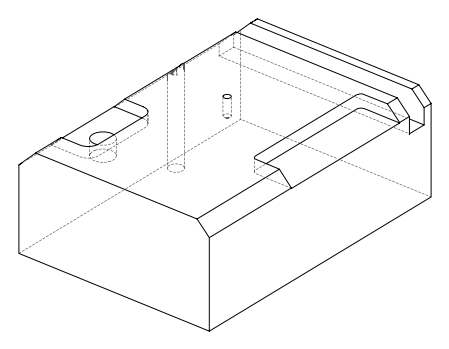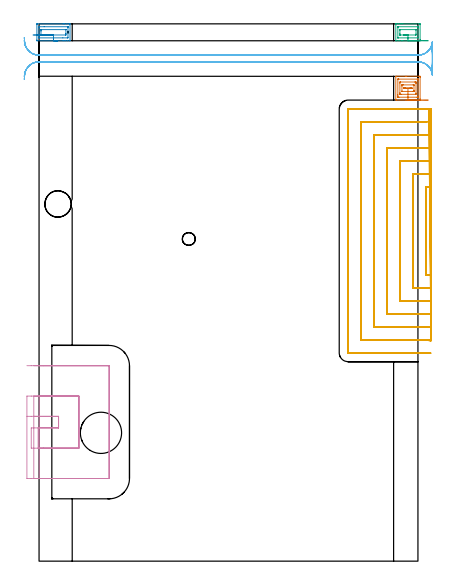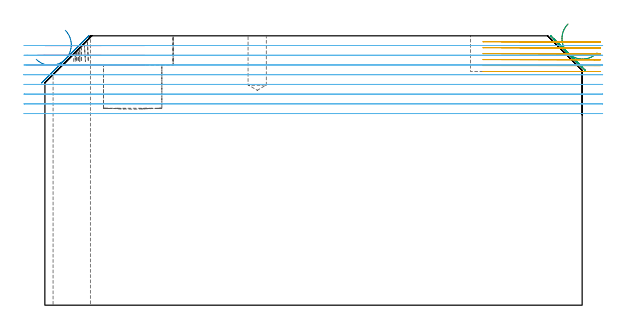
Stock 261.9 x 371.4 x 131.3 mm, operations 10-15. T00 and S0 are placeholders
(PLAN: 15 operations, 9 tool changes, 75.3 min)
(1 SPOT_DRILL | STEP1HOLE | NXT0321_9005460120000 | 0.05 min | 262 mm3)
(2 SPOT_DRILL_1 | STEP1POCKET | NXT0321_9005460120000 | 0.03 min | 1 mm3)
(3 DRILL_BLIND_HOLE_INTO_CENTER | STEP1HOLE | UGT0301_229 | 0.08 min | 1534 mm3)
(4 GUN_DRILL_THROUGH_HOLE | STEP1HOLE | UGT0307_008 | 0.65 min | 10890 mm3)
(5 DRILL_TO_ENLARGE_THROUGH_HOLE | STEP1HOLE | UGT0301_251 | 0.56 min | 21424 mm3)
(6 DRILL_BLIND_HOLE_INTO_CENTER_1 | STEP1POCKET | UGT0301_205 | 0.12 min | 1534 mm3)
(7 INDEXABLE_INSERT_DRILL_BLIND_HOLE_FROM_SOLID | STEP1POCKET_1 | NXT0302_028 | 0.1 min | 22609 mm3)
(8 AREA_MILL | FG_CHAMFER_SURFACE | UGT0205_001 | 6.96 min | 20503 mm3)
(9 AREA_MILL_1 | FG_CHAMFER_SURFACE_1 | UGT0205_001 | 19.77 min | 85879 mm3)
(10 AREA_MILL_2 | FG_CHAMFER_SURFACE_2 | UGT0205_001 | 1.13 min | 4449 mm3)
(11 AREA_MILL_3 | FG_CHAMFER_SURFACE_3 | UGT0205_001 | 1.01 min | 5197 mm3)
(12 AREA_MILL_4 | FG_CHAMFER_SURFACE_4 | UGT0205_001 | 0.8 min | 2714 mm3)
(13 MILL_SLOT | SLOT_PARTIAL_RECTANGULAR | UGT0201_006 | Follow Part, ap 7, ae 75% | 2.34 min | 62139 mm3)
(14 MILL_SLOT_1 | SLOT_PARTIAL_RECTANGULAR_1 | NXT0201_011 | Follow Part, ap 3, ae 75% | 31.88 min | 168829 mm3)
(15 MILL_RECTANGULAR_SLOT | SLOT_RECTANGULAR | UGT0201_094 | Follow Part, ap 5, ae 75% | 9.79 min | 236821 mm3)
(TOOL NXT0321_9005460120000 | NC Spot Drill, 142deg, 12mm, Carbide, Uncoated | D12 PA142 FL30 Z2)
(TOOL UGT0301_229 | Twist Drill 11.9 mm | D11.9 PA118 FL100 Z2)
(TOOL UGT0307_008 | Gun Drill 11 mm | D11 PA130 FL24 Z1)
(TOOL UGT0301_251 | Twist Drill 18.2 mm | D18.2 PA118 FL135 Z2)
(TOOL UGT0301_205 | Twist Drill 8.9 mm | D8.9 PA118 FL78 Z2)
(TOOL NXT0302_028 | Index. Insert Drill 28.5mm [880-D2850L32-03] | D28.5 PA176 FL86 Z2)
(TOOL UGT0205_001 | Chamfer Mill 20 x 3 x 45 deg. | D20 FL50 Z2)
(TOOL UGT0201_006 | End Mill 28 mm | D28 FL25 Z2)
(TOOL NXT0201_011 | ENDMILL 12mm [2P460-1200-NA 1630] | D12 FL38 Z6)
(TOOL UGT0201_094 | End mill 20 mm | D20 FL38 Z4)
(OP 10 AREA_MILL_2)
G17 G21 G94 G90
T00 M6
G54
G17 G0 G90 X269.142 Y318.7 S1061 M3
G43 Z141.3 H0
Z122.895
G94 G1 X268.499 Z122.305 F250.
X267.807 Z121.774
X267.071 Z121.305
X266.297 Z120.903
X265.491 Z120.569
X264.659 Z120.306
X263.808 Z120.118
X262.943 Z120.004
X262.071 Z119.966
X261.2 Z120.004
X260.335 Z120.118
X259.483 Z120.306
X258.651 Z120.569
X257.845 Z120.903
X257.071 Z121.305
X256.335 Z121.774
X255.643 Z122.305
X255. Z122.895
X254.118 Z123.776
X253.373 Z124.527
X246.989 Z130.91
X246.606 Y318.71 Z131.292
X246.6 Y319.07 Z131.3
Y334.83
X246.606 Y335.19 Z131.292
X246.989 Y335.2 Z130.91
X253.373 Z124.527
X254.118 Z123.776
X262.567 Z115.328
X262.939 Y335.198 Z114.955
X263.39 Y335.194 Z114.504
X263.397 Y334.83 Z114.503
X263.4 Y334.373 Z114.5
Y319.488
X263.398 Y319.07 Z114.502
X263.39 Y318.706 Z114.504
X263.31 Y318.701 Z114.584
X255. Y318.7 Z122.895
X255.002 Y319.067 Z122.898
Y319.069
X255. Y320.7 Z122.9
X248.825 Z129.075
X248.061 Y320.704 Z129.839
X248.04 Y320.71 Z129.86
X248.021 Y320.743 Z129.879
X248.017 Y320.821 Z129.883
X248.015 Y320.893 Z129.885
X248.014 Y321.696 Z129.886
Y322.501
Y333.008
X248.015 Y333.079 Z129.885
X248.019 Y333.178 Z129.881
X248.02 Y333.184 Z129.88
X248.047 Y333.19 Z129.853
X248.176 Y333.195 Z129.724
X248.338 Y333.199 Z129.562
X248.582 Y333.2 Z129.318
X248.703 Z129.197
X261.418 Z116.482
X261.662 Y333.199 Z116.238
X261.824 Y333.195 Z116.076
X261.953 Y333.19 Z115.947
X261.98 Y333.184 Z115.92
X261.981 Y333.178 Z115.919
X261.983 Y333.079 Z115.917
X261.986 Y332.274 Z115.914
Y320.892
X261.985 Y320.821 Z115.915
X261.981 Y320.722 Z115.919
X261.98 Y320.716 Z115.92
X261.953 Y320.71 Z115.947
X261.823 Y320.705 Z116.077
X261.661 Y320.701 Z116.239
X261.418 Y320.7 Z116.482
X261.296 Z116.604
X255. Z122.9
Y322.7
X250.46 Z127.44
X249.707 Y322.703 Z128.193
X249.573 Y322.705 Z128.327
X249.435 Y322.72 Z128.465
X249.433 Y322.753 Z128.467
X249.431 Y322.847 Z128.469
X249.429 Y323.448 Z128.471
X249.428 Y323.724 Z128.472
X249.429 Y330.452 Z128.471
X249.43 Y330.728 Z128.47
X249.433 Y331.006 Z128.467
X249.435 Y331.181 Z128.465
X249.519 Y331.19 Z128.381
X249.707 Y331.196 Z128.193
X249.837 Y331.199 Z128.063
X259.54 Y331.2 Z118.36
X260.293 Y331.197 Z117.607
X260.427 Y331.195 Z117.473
X260.565 Y331.18 Z117.335
X260.567 Y331.147 Z117.333
X260.569 Y331.053 Z117.331
X260.571 Y330.452 Z117.329
Y330.176
Y323.448
X260.57 Y323.172 Z117.33
X260.567 Y322.894 Z117.333
X260.565 Y322.719 Z117.335
X260.481 Y322.71 Z117.419
X260.293 Y322.704 Z117.607
X260.163 Y322.701 Z117.737
X255. Y322.7 Z122.9
Y324.7
X251.09 Y324.702 Z126.81
X250.874 Y324.708 Z127.026
X250.853 Y324.71 Z127.047
X250.85 Y324.733 Z127.05
X250.846 Y324.803 Z127.054
X250.844 Y324.946 Z127.056
X250.843 Y328.45 Z127.057
X250.844 Y328.701 Z127.056
X250.847 Y329.013 Z127.053
X250.85 Y329.167 Z127.05
X250.858 Y329.19 Z127.042
X250.897 Y329.194 Z127.003
X250.971 Y329.198 Z126.929
X251.471 Y329.2 Z126.429
X251.851 Z126.049
X258.528 Z119.372
X258.91 Y329.198 Z118.99
X259.126 Y329.192 Z118.774
X259.147 Y329.19 Z118.753
X259.15 Y329.167 Z118.75
X259.154 Y329.097 Z118.746
X259.156 Y328.954 Z118.744
X259.157 Y325.45 Z118.743
X259.156 Y325.199 Z118.744
X259.153 Y324.887 Z118.747
X259.15 Y324.733 Z118.75
X259.142 Y324.71 Z118.758
X259.102 Y324.706 Z118.798
X259.029 Y324.702 Z118.871
X258.528 Y324.7 Z119.372
X258.149 Z119.751
X255. Z122.9
Y326.7
X252.604 Y326.702 Z125.296
X252.354 Y326.707 Z125.546
X252.276 Y326.71 Z125.624
X252.264 Y326.855 Z125.636
X252.26 Y326.95 Z125.64
X252.259 Y327.044 Z125.641
X252.263 Y327.141 Z125.637
X252.266 Y327.19 Z125.634
X252.291 Y327.193 Z125.609
X252.354 Y327.196 Z125.546
X252.984 Y327.2 Z124.916
X253.236 Z124.664
X256.512 Z121.388
X256.764 Z121.136
X257.396 Y327.198 Z120.504
X257.646 Y327.193 Z120.254
X257.724 Y327.19 Z120.176
X257.736 Y327.045 Z120.164
X257.74 Y326.95 Z120.16
X257.741 Y326.856 Z120.159
X257.737 Y326.759 Z120.163
X257.734 Y326.71 Z120.166
X257.709 Y326.707 Z120.191
X257.646 Y326.704 Z120.254
X257.016 Y326.7 Z120.884
X256.764 Z121.136
X255. Z122.9
X254.411 Z123.543
X253.88 Z124.235
X253.411 Z124.971
X253.008 Z125.745
X252.674 Z126.551
X252.412 Z127.383
X252.223 Z128.235
X252.109 Z129.1
X252.071 Z129.971
X252.109 Z130.843
X252.223 Z131.708
X252.412 Z132.559
X252.674 Z133.391
X253.008 Z134.197
X253.411 Z134.971
X253.88 Z135.707
X254.411 Z136.399
X255. Z137.042
G0 Z141.3
M5
M2
(OP 11 AREA_MILL_3)
G17 G21 G94 G90
T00 M6
G54
G17 G0 G90 X9.95 Y359.7 S1061 M3
G43 Z141.3 H0
Z133.988
G94 G1 X10.539 Z133.345 F250.
X11.07 Z132.653
X11.539 Z131.917
X11.942 Z131.143
X12.276 Z130.337
X12.538 Z129.505
X12.727 Z128.654
X12.841 Z127.789
X12.879 Z126.917
X12.841 Z126.046
X12.727 Z125.181
X12.538 Z124.329
X12.276 Z123.497
X11.942 Z122.691
X11.539 Z121.917
X11.07 Z121.181
X10.539 Z120.489
X9.95 Z119.846
X-1.059 Z108.837
X-1.419 Y359.704 Z108.477
X-1.491 Y359.71 Z108.405
X-1.498 Y359.784 Z108.398
X-1.5 Y360.228 Z108.4
Y370.872
X-1.494 Y371.321 Z108.403
X-1.491 Y371.39 Z108.405
X-1.415 Y371.4 Z108.481
X16.555 Z126.449
X17.268 Z127.166
X17.436 Z127.334
X19.197 Z129.094
X20.959 Z130.857
X21.234 Y371.399 Z131.132
X21.394 Y371.39 Z131.292
X21.4 Y371.315 Z131.3
Y359.785
X21.395 Y359.71 Z131.292
X21.231 Y359.7 Z131.129
X19.534 Z129.433
X18.317 Z128.214
X17.268 Z127.166
X16.555 Z126.449
X9.95 Z119.846
X9.949 Y360.673 Z119.849
X9.95 Y361.7 Z119.85
X0.121 Y361.701 Z110.021
X-0.012 Y361.705 Z109.888
X-0.064 Y361.709 Z109.836
X-0.079 Y361.713 Z109.821
X-0.081 Y361.734 Z109.819
X-0.084 Y361.792 Z109.816
X-0.086 Y361.909 Z109.814
Y362.002
X-0.085 Y369.004 Z109.815
X-0.079 Y369.386 Z109.821
X0.102 Y369.391 Z110.002
X0.404 Y369.398 Z110.304
X3.522 Y369.4 Z113.422
X19.779 Y369.399 Z129.679
X19.912 Y369.395 Z129.812
X19.964 Y369.39 Z129.864
X19.979 Y369.387 Z129.879
X19.981 Y369.366 Z129.881
X19.984 Y369.308 Z129.884
X19.985 Y369.191 Z129.885
X19.986 Y369.098 Z129.886
X19.985 Y362.096 Z129.885
X19.979 Y361.714 Z129.879
X19.797 Y361.709 Z129.697
X19.496 Y361.702 Z129.396
X16.45 Y361.7 Z126.35
X9.95 Z119.85
Y363.7
X1.583 Z111.483
X1.508 Y363.702 Z111.408
X1.357 Y363.709 Z111.257
X1.334 Y363.714 Z111.234
X1.332 Y363.718 Z111.232
X1.329 Y363.74 Z111.229
Y366.437
Y366.693
X1.334 Y367.324 Z111.234
X1.335 Y367.379 Z111.235
X1.433 Y367.391 Z111.333
X1.509 Y367.399 Z111.409
X18.317 Y367.4 Z128.217
X18.392 Y367.398 Z128.292
X18.543 Y367.391 Z128.443
X18.566 Y367.386 Z128.466
X18.568 Y367.382 Z128.468
X18.571 Y367.36 Z128.471
Y364.663
Y364.407
X18.566 Y363.776 Z128.466
X18.565 Y363.721 Z128.465
X18.467 Y363.709 Z128.367
X18.391 Y363.701 Z128.291
X9.95 Y363.7 Z119.85
X9.307 Z119.261
X8.615 Z118.73
X7.879 Z118.261
X7.105 Z117.858
X6.299 Z117.524
X5.467 Z117.262
X4.615 Z117.073
X3.75 Z116.959
X2.879 Z116.921
X2.007 Z116.959
X1.142 Z117.073
X0.291 Z117.262
X-0.541 Z117.524
X-1.347 Z117.858
X-2.121 Z118.261
X-2.857 Z118.73
X-3.549 Z119.261
X-4.192 Z119.85
G0 Z141.3
M5
M2
(OP 12 AREA_MILL_4)
G17 G21 G94 G90
T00 M6
G54
G17 G0 G90 X269.142 Y359.7 S1061 M3
G43 Z141.3 H0
Z122.896
G94 G1 X268.499 Z122.307 F250.
X267.807 Z121.776
X267.071 Z121.307
X266.297 Z120.904
X265.491 Z120.57
X264.659 Z120.308
X263.808 Z120.119
X262.943 Z120.005
X262.071 Z119.967
X261.2 Z120.005
X260.335 Z120.119
X259.483 Z120.308
X258.651 Z120.57
X257.845 Z120.904
X257.071 Z121.307
X256.335 Z121.776
X255.643 Z122.307
X255. Z122.896
X251.472 Z126.422
X250.758 Z127.14
X250.589 Z127.308
X248.825 Z129.072
X247.061 Z130.837
X246.774 Y359.701 Z131.124
X246.605 Y359.71 Z131.292
X246.6 Y359.785 Z131.3
X246.606 Y371.328 Z131.294
X246.629 Y371.39 Z131.269
X246.763 Y371.4 Z131.135
X246.776 Z131.122
X248.487 Z129.411
X249.707 Z128.19
X250.758 Z127.14
X251.472 Z126.422
X262.939 Z114.957
X263.3 Y371.396 Z114.597
X263.391 Y371.39 Z114.505
X263.398 Y371.297 Z114.499
X263.4 Y370.872 Z114.5
Y360.652
X263.398 Y360.228 Z114.502
X263.393 Y359.772 Z114.503
X263.391 Y359.708 Z114.505
X262.939 Y359.7 Z114.957
X255. Z122.896
X255.001 Y360.227 Z122.899
X255. Y361.7 Z122.9
X248.243 Z129.657
X248.099 Y361.702 Z129.801
X248.046 Y361.706 Z129.854
X248.028 Y361.709 Z129.872
X248.022 Y361.728 Z129.878
X248.019 Y361.794 Z129.881
X248.016 Y361.929 Z129.884
X248.015 Y362.002 Z129.885
X248.019 Y369.021 Z129.881
X248.02 Y369.098 Z129.88
X248.026 Y369.3 Z129.874
X248.03 Y369.39 Z129.87
X248.224 Y369.395 Z129.676
X248.525 Y369.399 Z129.375
X261.757 Y369.4 Z116.143
X261.902 Y369.398 Z115.998
X261.954 Y369.394 Z115.946
X261.973 Y369.391 Z115.927
X261.979 Y369.372 Z115.921
X261.982 Y369.306 Z115.918
X261.985 Y369.17 Z115.915
X261.986 Y369.098 Z115.914
X261.985 Y362.074 Z115.915
X261.984 Y362.002 Z115.916
X261.979 Y361.799 Z115.921
X261.97 Y361.71 Z115.93
X261.776 Y361.705 Z116.124
X261.475 Y361.701 Z116.425
X255. Y361.7 Z122.9
Y363.7
X249.707 Z128.193
X249.632 Y363.701 Z128.268
X249.48 Y363.707 Z128.42
X249.44 Y363.71 Z128.46
X249.437 Y363.716 Z128.463
X249.434 Y363.737 Z128.466
X249.432 Y363.776 Z128.468
X249.431 Y364.054 Z128.469
Y364.663
X249.433 Y366.713 Z128.467
X249.438 Y367.324 Z128.462
X249.439 Y367.383 Z128.461
X249.556 Y367.394 Z128.344
X249.633 Y367.399 Z128.267
X260.293 Z117.607
X260.368 Y367.397 Z117.532
X260.519 Y367.39 Z117.381
X260.566 Y367.38 Z117.334
X260.567 Y367.363 Z117.333
X260.569 Y367.324 Z117.331
X260.571 Y367.044 Z117.329
X260.57 Y364.384 Z117.33
X260.566 Y363.776 Z117.334
X260.565 Y363.716 Z117.335
X260.444 Y363.706 Z117.456
X260.367 Y363.701 Z117.533
X255. Y363.7 Z122.9
X254.411 Z123.543
X253.88 Z124.235
X253.411 Z124.971
X253.008 Z125.745
X252.674 Z126.551
X252.412 Z127.383
X252.223 Z128.235
X252.109 Z129.1
X252.071 Z129.971
X252.109 Z130.843
X252.223 Z131.708
X252.412 Z132.559
X252.674 Z133.391
X253.008 Z134.197
X253.411 Z134.971
X253.88 Z135.707
X254.411 Z136.399
X255. Z137.042
G0 Z141.3
M5
M2
(OP 13 MILL_SLOT)
G17 G21 G94 G90
T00 M6
G54
G17 G0 G90 X0.1 Y78.1 S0 M3
G43 Z141.3 H0
Z126.534
G94 G1 X3.1 F250.
X27.5 F500.
Y114.1
X3.1
X0.1 F250.
Y57.1 F500.
X3.1 F250.
X48.4 F500.
X48.455 Y57.105
X48.495 Y57.145
X48.5 Y57.2
Y135.
X48.495 Y135.055
X48.455 Y135.095
X48.4 Y135.1
X3.1
X0.1 F250.
G0 Z141.3
X-3.633 Y100.1
Z121.767
G1 X-0.633
X13.5 F500.
Y92.1
X-0.633
Y78.1
X27.5
Y114.1
X-0.633
X-3.633 F250.
X-3.632 Y57.1 F500.
X-0.632 F250.
X48.4 F500.
X48.455 Y57.105
X48.495 Y57.145
X48.5 Y57.2
Y135.
X48.495 Y135.055
X48.455 Y135.095
X48.4 Y135.1
X-0.633
X-3.633 F250.
G0 Z141.3
X-8.399 Y100.1
Z117.
G1 X-5.399
X13.5 F500.
Y92.1
X-5.399
Y78.1
X27.5
Y114.1
X-5.399
X-8.399 F250.
Y57.1 F500.
X-5.399 F250.
X48.4 F500.
X48.455 Y57.105
X48.495 Y57.145
X48.5 Y57.2
Y135.
X48.495 Y135.055
X48.455 Y135.095
X48.4 Y135.1
X-5.399
X-8.399 F250.
G0 Z141.3
M5
M2
(OP 14 MILL_SLOT_1)
G17 G21 G94 G90
T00 M6
G54
G17 G0 G90 X270.899 Y258.806 S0 M3
G43 Z141.3 H1
Z128.4
G94 G1 X267.9 Y258.722 F250.
G2 X267.5 Y258.712 R54. F500.
G1 Y197.788
G2 X267.9 Y197.778 R54.
G1 X270.899 Y197.694 F250.
X270.898 Y267.828
X267.9 Y267.726
G2 X266.373 Y267.7 R45. F500.
G1 X258.5
Y188.8
X266.372
G2 X267.9 Y188.774 R45.
G1 X270.898 Y188.672 F250.
X270.897 Y276.86
X267.9 Y276.732
G2 X266.373 Y276.7 R36. F500.
G1 X249.5
Y179.8
X266.372
G2 X267.9 Y179.768 R36.
G1 X270.897 Y179.64 F250.
X270.895 Y285.913
X267.9 Y285.743
G2 X266.373 Y285.7 R27. F500.
G1 X240.5
Y170.8
X266.372
G2 X267.9 Y170.757 R27.
G1 X270.895 Y170.587 F250.
X270.889 Y295.019
X267.9 Y294.765
G2 X266.373 Y294.7 R18. F500.
G1 X231.5
Y161.8
X266.372
G2 X267.9 Y161.735 R18.
G1 X270.889 Y161.48 F250.
X270.857 Y304.339
X267.9 Y303.83
G2 X266.373 Y303.7 R9. F500.
G1 X222.5
Y152.8
X266.372
G2 X267.9 Y152.669 R9.
G1 X270.856 Y152.16 F250.
X269.373 Y312.7
X266.373
X213.8 F500.
G3 X213.5 Y312.4 R0.3
G1 Y144.1
G3 X213.8 Y143.8 R0.3
G1 X266.372
X269.372 F250.
G0 X270.899 Y258.806 Z125.5
G1 X267.9 Y258.722
G2 X267.5 Y258.712 R54. F500.
G1 Y197.788
G2 X267.9 Y197.778 R54.
G1 X270.899 Y197.694 F250.
X270.898 Y267.828
X267.9 Y267.726
G2 X266.373 Y267.7 R45. F500.
G1 X258.5
Y188.8
X266.372
G2 X267.9 Y188.774 R45.
G1 X270.898 Y188.672 F250.
X270.897 Y276.86
X267.9 Y276.732
G2 X266.373 Y276.7 R36. F500.
G1 X249.5
Y179.8
X266.372
G2 X267.9 Y179.768 R36.
G1 X270.897 Y179.64 F250.
X270.895 Y285.913
X267.9 Y285.743
G2 X266.373 Y285.7 R27. F500.
G1 X240.5
Y170.8
X266.372
G2 X267.9 Y170.757 R27.
G1 X270.895 Y170.587 F250.
X270.889 Y295.019
X267.9 Y294.765
G2 X266.373 Y294.7 R18. F500.
G1 X231.5
Y161.8
X266.372
G2 X267.9 Y161.735 R18.
G1 X270.889 Y161.48 F250.
X270.857 Y304.339
X267.9 Y303.83
G2 X266.373 Y303.7 R9. F500.
G1 X222.5
Y152.8
X266.372
G2 X267.9 Y152.669 R9.
G1 X270.856 Y152.16 F250.
X269.373 Y312.7
X266.373
X213.8 F500.
G3 X213.5 Y312.4 R0.3
G1 Y144.1
G3 X213.8 Y143.8 R0.3
G1 X266.372
X269.372 F250.
G0 X270.899 Y258.774 Z122.6
G1 X267.9 Y258.712
G2 X267.5 Y258.705 R54. F500.
G1 Y197.795
G2 X267.9 Y197.788 R54.
G1 X270.899 Y197.726 F250.
Y267.789
X267.9 Y267.714
G2 X266.777 Y267.7 R45. F500.
G1 X258.5
Y188.8
X266.783
G2 X267.9 Y188.786 R45.
G1 X270.899 Y188.712 F250.
Y276.811
X267.9 Y276.718
G2 X266.777 Y276.7 R36. F500.
G1 X249.5
Y179.8
X266.783
G2 X267.9 Y179.783 R36.
G1 X270.899 Y179.69 F250.
X270.897 Y285.848
X267.9 Y285.723
G2 X266.777 Y285.7 R27. F500.
G1 X240.5
Y170.8
X266.783
G2 X267.9 Y170.777 R27.
G1 X270.897 Y170.653 F250.
X270.894 Y294.922
X267.9 Y294.735
G2 X266.777 Y294.7 R18. F500.
G1 X231.5
Y161.8
X266.783
G2 X267.9 Y161.765 R18.
G1 X270.894 Y161.579 F250.
X270.877 Y304.145
X267.9 Y303.77
G2 X266.777 Y303.7 R9. F500.
G1 X222.5
Y152.8
X266.783
G2 X267.9 Y152.73 R9.
G1 X270.877 Y152.358 F250.
X269.777 Y312.7
X266.777
X213.8 F500.
G3 X213.5 Y312.4 R0.3
G1 Y144.1
G3 X213.8 Y143.8 R0.3
G1 X266.783
X269.783 F250.
G0 X270.9 Y258.7 Z119.7
G1 X267.9 Y258.699
G2 X267.5 Y258.7 R54. F500.
G1 Y197.8
G2 X267.9 Y197.801 R54.
G1 X270.9 Y197.8 F250.
Y267.702
X267.9 Y267.7
X258.5 F500.
Y188.8
X267.9
X270.9 Y188.798 F250.
Y276.702
X267.9 Y276.7
X249.5 F500.
Y179.8
X267.9
X270.9 Y179.798 F250.
Y285.703
X267.9 Y285.7
X240.5 F500.
Y170.8
X267.9
X270.9 Y170.797 F250.
Y294.704
X267.9 Y294.7
X231.5 F500.
Y161.8
X267.9
X270.9 Y161.796 F250.
Y303.709
X267.9 Y303.7
X222.5 F500.
Y152.8
X267.9
X270.9 Y152.792 F250.
X270.874 Y312.7
X267.874
X213.8 F500.
G3 X213.5 Y312.4 R0.3
G1 Y144.1
G3 X213.8 Y143.8 R0.3
G1 X267.877
X270.877 F250.
G0 X270.9 Y258.699 Z116.8
G1 X267.9
G2 X267.5 Y258.7 R54. F500.
G1 Y197.8
G2 X267.9 Y197.801 R54.
G1 X270.9 F250.
Y267.7
X267.9
X258.5 F500.
Y188.8
X267.9
X270.9 F250.
Y276.7
X267.9
X249.5 F500.
Y179.8
X267.9
X270.9 F250.
Y285.7
X267.9
X240.5 F500.
Y170.8
X267.9
X270.9 F250.
Y294.7
X267.9
X231.5 F500.
Y161.8
X267.9
X270.9 F250.
Y303.7
X267.9
X222.5 F500.
Y152.8
X267.9
X270.9 F250.
Y312.7
X267.9
X213.8 F500.
G3 X213.5 Y312.4 R0.3
G1 Y144.1
G3 X213.8 Y143.8 R0.3
G1 X267.9
X270.9 F250.
G0 Y258.699 Z113.9
G1 X267.9
G2 X267.5 Y258.7 R54. F500.
G1 Y197.8
G2 X267.9 Y197.801 R54.
G1 X270.9 F250.
Y267.7
X267.9
X258.5 F500.
Y188.8
X267.9
X270.9 F250.
Y276.7
X267.9
X249.5 F500.
Y179.8
X267.9
X270.9 F250.
Y285.7
X267.9
X240.5 F500.
Y170.8
X267.9
X270.9 F250.
Y294.7
X267.9
X231.5 F500.
Y161.8
X267.9
X270.9 F250.
Y303.7
X267.9
X222.5 F500.
Y152.8
X267.9
X270.9 F250.
Y312.7
X267.9
X213.8 F500.
G3 X213.5 Y312.4 R0.3
G1 Y144.1
G3 X213.8 Y143.8 R0.3
G1 X267.9
X270.9 F250.
G0 Z141.3
M5
M2
(OP 15 MILL_RECTANGULAR_SLOT)
G17 G21 G94 G90
T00 M6
G54
G17 G0 G90 X-10.16 Y337.602 S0 M3
G43 Z141.3 H0
Z126.562
G94 G1 X-8.66 Y340.2 F250.
G2 X0. Y345.2 R10. F500.
G1 X261.9
G2 X270.56 Y340.2 R10.
G3 X271.9 Y345.2 R10.
G1 Y349.7
G3 X270.56 Y354.7 R10.
G2 X261.9 Y349.7 R10.
G1 X0.
G2 X-8.66 Y354.7 R10.
G1 X-10.16 Y357.298 F250.
G0 Y337.602 Z121.825
G1 X-8.66 Y340.2
G2 X0. Y345.2 R10. F500.
G1 X261.9
G2 X270.902 Y339.556 R10.
G3 X271.9 Y343.912 R10.
G1 Y350.991
G3 X270.902 Y355.346 R10.
G2 X261.9 Y349.7 R10.
G1 X0.
G2 X-8.66 Y354.7 R10.
G1 X-10.16 Y357.298 F250.
G0 X-10.172 Y337.554 Z117.087
G1 X-8.684 Y340.159
G2 X0. Y345.2 R10. F500.
G1 X261.9
G2 X271.697 Y337.203 R10.
G1 X271.727 Y337.197
G3 X271.9 Y339.05 R10.
G1 Y355.884
G3 X271.73 Y357.719 R10.
G1 X271.701 Y357.714
G2 X261.9 Y349.7 R10.
G1 X0.
G2 X-8.683 Y354.739 R10.
G1 X-10.171 Y357.344 F250.
G0 X-10.438 Y334.998 Z112.35
G1 X-9.632 Y337.887
G2 X0. Y345.2 R10. F500.
G1 X261.9
G2 X271.87 Y335.974 R10.
G1 X271.9
Y358.926
X271.87
G2 X261.9 Y349.7 R10.
G1 X0.
G2 X-9.632 Y357.012 R10.
G1 X-10.438 Y359.902 F250.
G0 X-10.202 Y332.983 Z107.612
G1 X-9.97 Y335.974
G2 X0. Y345.2 R10. F500.
G1 X261.9
G2 X271.87 Y335.974 R10.
G1 X271.9
Y358.926
X271.87
G2 X261.9 Y349.7 R10.
G1 X0.
G2 X-9.97 Y358.926 R10.
G1 X-10.202 Y361.917 F250.
G0 Y332.983 Z102.875
G1 X-9.97 Y335.974
G2 X0. Y345.2 R10. F500.
G1 X261.9
G2 X271.87 Y335.974 R10.
G1 X271.9
Y358.926
X271.87
G2 X261.9 Y349.7 R10.
G1 X0.
G2 X-9.97 Y358.926 R10.
G1 X-10.202 Y361.917 F250.
G0 Y332.983 Z98.137
G1 X-9.97 Y335.974
G2 X0. Y345.2 R10. F500.
G1 X261.9
G2 X271.87 Y335.974 R10.
G1 X271.9
Y358.926
X271.87
G2 X261.9 Y349.7 R10.
G1 X0.
G2 X-9.97 Y358.926 R10.
G1 X-10.202 Y361.917 F250.
G0 Y332.983 Z93.4
G1 X-9.97 Y335.974
G2 X0. Y345.2 R10. F500.
G1 X261.9
G2 X271.87 Y335.974 R10.
G1 X271.9
Y358.926
X271.87
G2 X261.9 Y349.7 R10.
G1 X0.
G2 X-9.97 Y358.926 R10.
G1 X-10.202 Y361.917 F250.
G0 Z141.3
M5
M2
